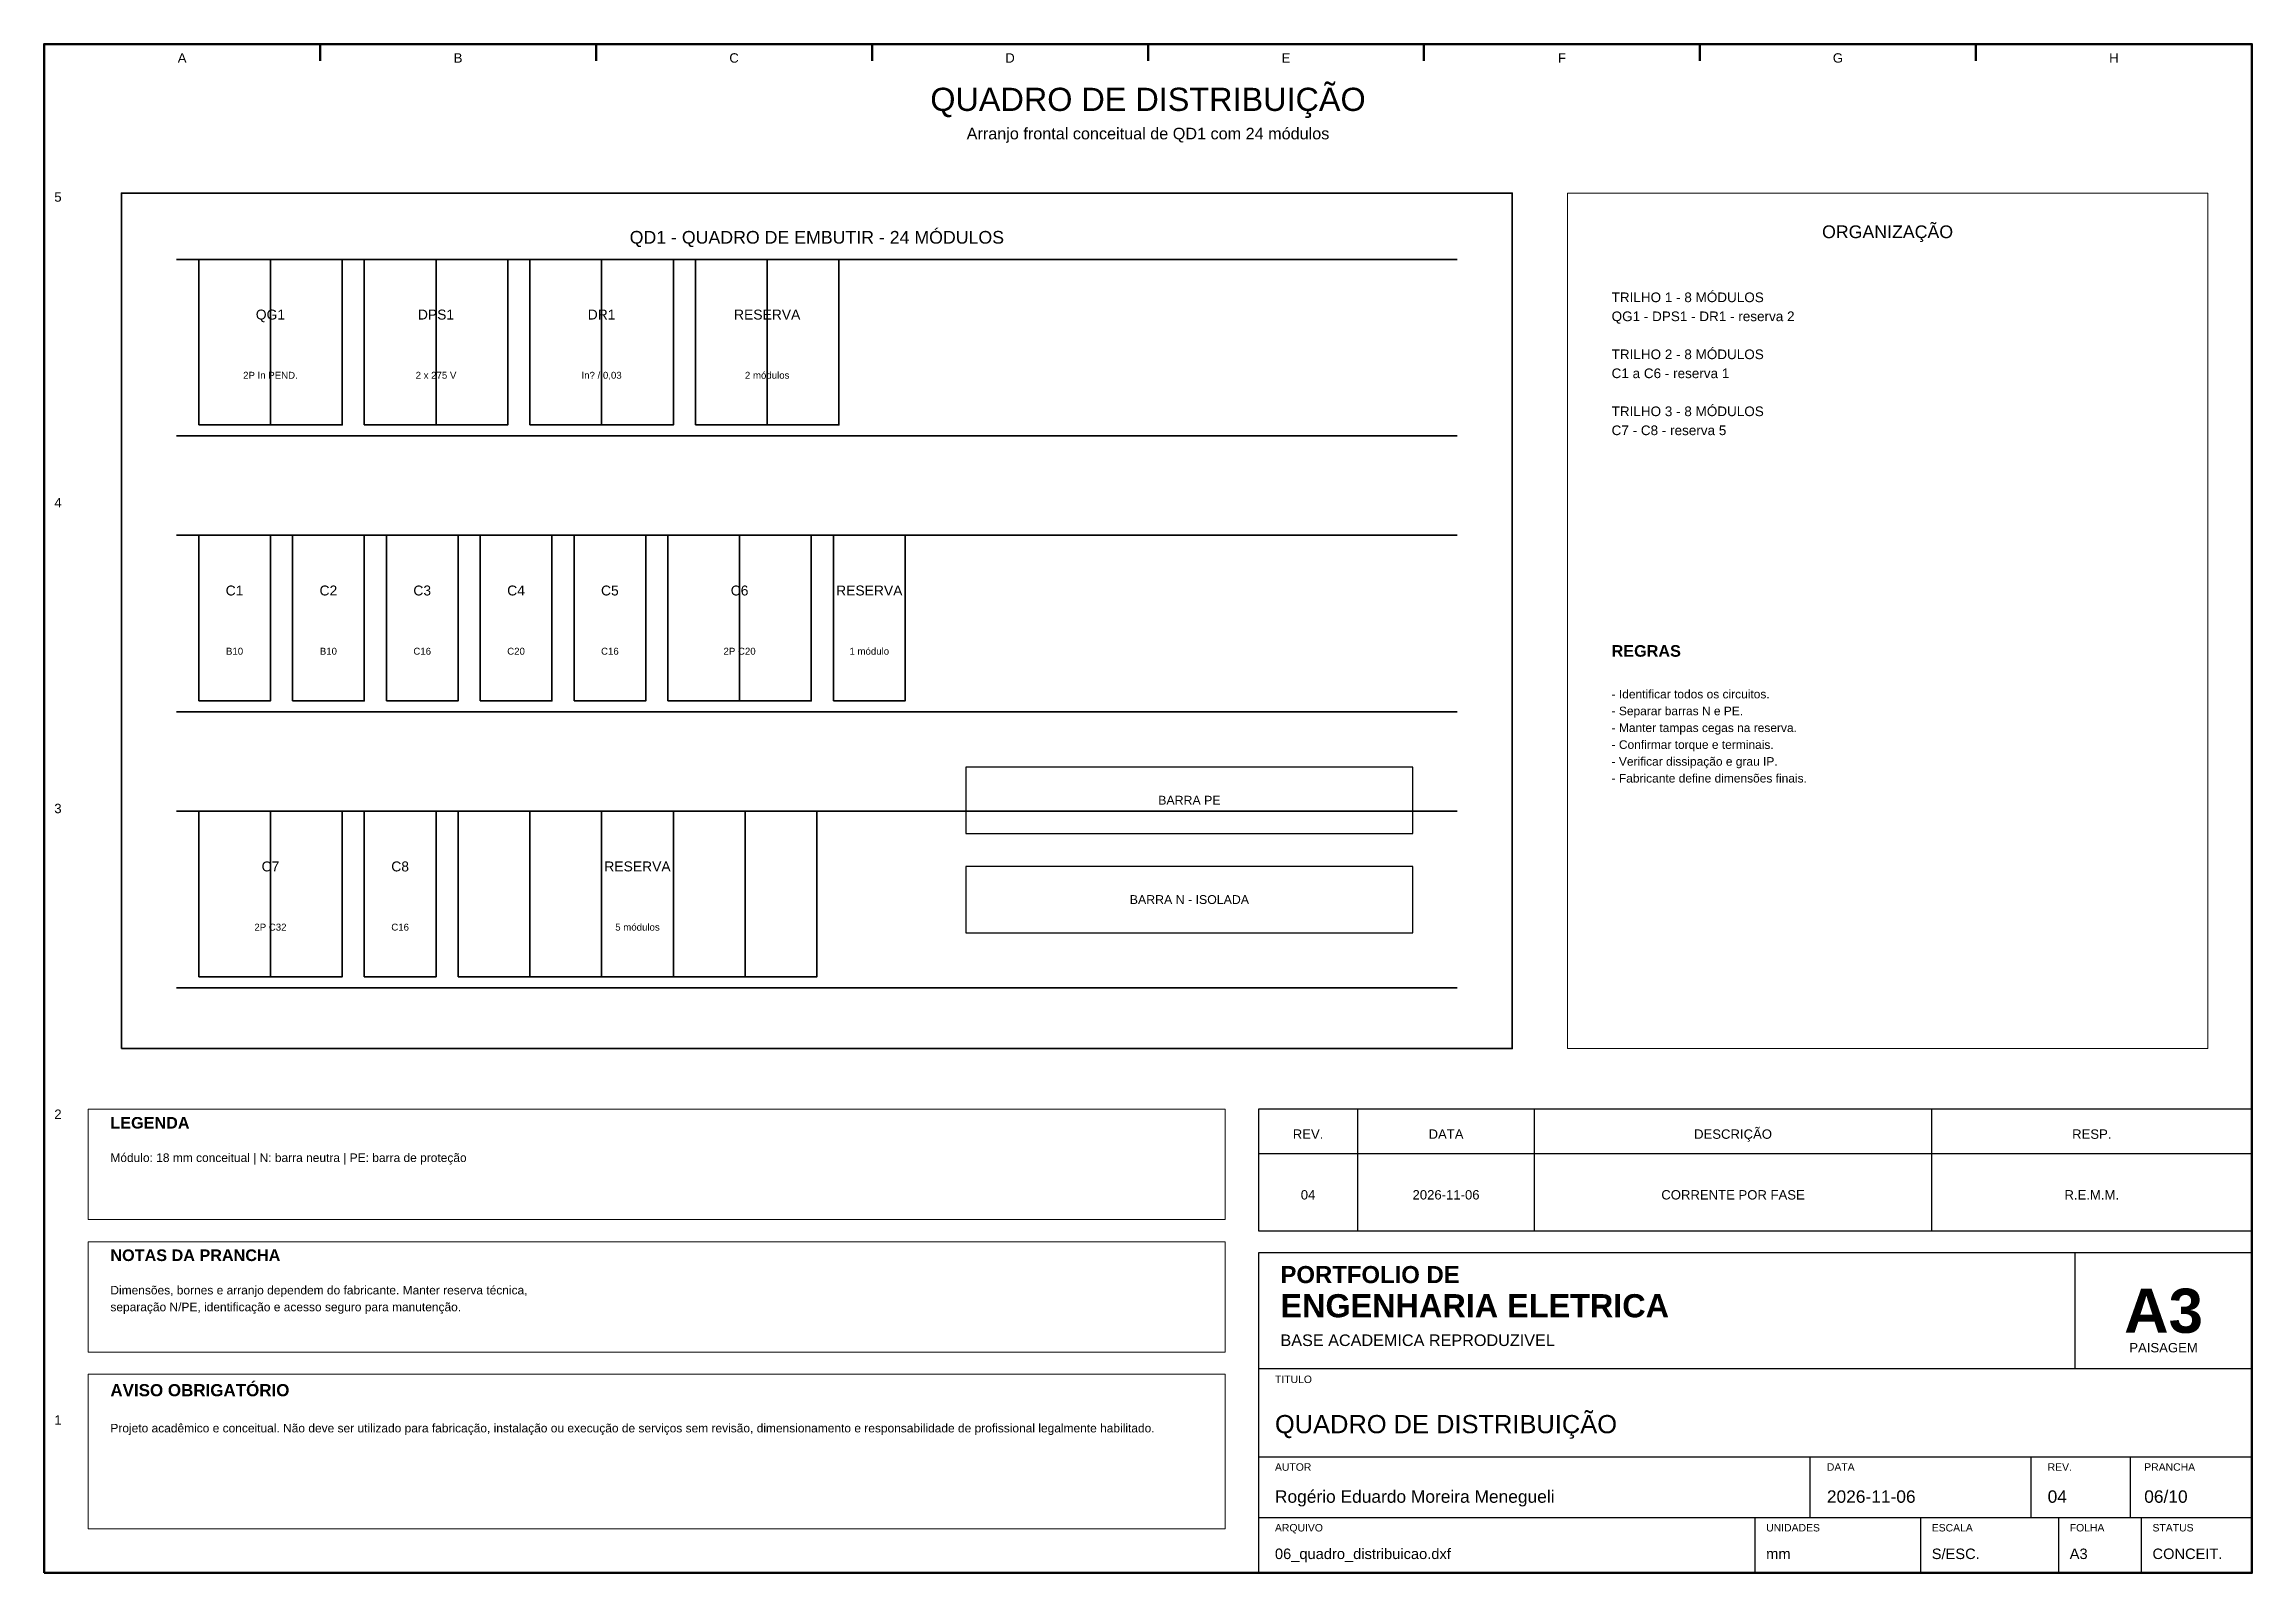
# Model space of a CAD drawing. Header units: millimetres. Extents: x 10 to 410, y 10 to 287.
import ezdxf
from ezdxf.enums import TextEntityAlignment as Align

# ---------------------------------------------------------------- set-up
doc = ezdxf.new("R2010")
doc.units = ezdxf.units.MM
for name, color, linetype, lineweight in [('00_MOLDURA', 7, 'CONTINUOUS', 50), ('01_CARIMBO', 7, 'CONTINUOUS', 25), ('02_TEXTO', 7, 'CONTINUOUS', 18), ('04_EQUIPAMENTOS', 32, 'CONTINUOUS', 35), ('09_BORNES', 145, 'CONTINUOUS', 25), ('10_ELETROCALHAS', 251, 'CONTINUOUS', 35), ('12_LEGENDA', 7, 'CONTINUOUS', 18), ('13_NOTAS', 7, 'CONTINUOUS', 18)]:
    doc.layers.add(name, color=color, linetype=linetype, lineweight=lineweight)
doc.styles.add('PORTFOLIO_TEXTO', font='arial.ttf')
doc.styles.add('PORTFOLIO_TITULO', font='arialbd.ttf', dxfattribs={"width": 0.92})

# ---------------------------------------------------------------- blocks, each defined once
blk = doc.blocks.new('CARIMBO_A3')
at = {"layer": '01_CARIMBO'}
for p, q in [((148, 37), (148, 58)), ((0, 37), (180, 37)), ((0, 21), (180, 21)), ((100, 10), (100, 21)), ((140, 10), (140, 21)), ((158, 10), (158, 21)), ((0, 10), (180, 10)), ((90, 0), (90, 10)), ((120, 0), (120, 10)), ((145, 0), (145, 10)), ((160, 0), (160, 10))]:
    blk.add_line(p, q, dxfattribs=at)
blk.add_lwpolyline([(0, 0), (180, 0), (180, 58), (0, 58)], close=True, dxfattribs=at)
at = {"layer": '01_CARIMBO', "style": 'PORTFOLIO_TEXTO'}
for s, p in [('TITULO', (3, 34.4)), ('AUTOR', (3, 18.5)), ('DATA', (103, 18.5)), ('REV.', (143, 18.5)), ('PRANCHA', (160.5, 18.5)), ('ARQUIVO', (3, 7.5)), ('UNIDADES', (92, 7.5)), ('ESCALA', (122, 7.5)), ('FOLHA', (147, 7.5)), ('STATUS', (162, 7.5))]:
    blk.add_text(s, height=1.35, dxfattribs=at).set_placement(p)
at = {"layer": '02_TEXTO'}
for s, height, style, p in [('PORTFOLIO DE', 3.1, 'PORTFOLIO_TITULO', (4, 52.5)), ('ENGENHARIA ELETRICA', 4.2, 'PORTFOLIO_TITULO', (4, 46.3)), ('BASE ACADEMICA REPRODUZIVEL', 2.1, 'PORTFOLIO_TEXTO', (4, 41.1))]:
    blk.add_text(s, height=height, dxfattribs=dict(at, style=style)).set_placement(p)
for s, height, style, p in [('A3', 8, 'PORTFOLIO_TITULO', (164, 47.5)), ('PAISAGEM', 1.7, 'PORTFOLIO_TEXTO', (164, 40.8))]:
    blk.add_text(s, height=height, dxfattribs=dict(at, style=style)).set_placement(p, align=Align.MIDDLE_CENTER)
at = {"layer": '02_TEXTO', "style": 'PORTFOLIO_TEXTO'}
for tag, p, height in [('TITULO', (3, 25.3), 3.3), ('AUTOR', (3, 12.7), 2.25), ('DATA', (103, 12.7), 2.25), ('REVISAO', (143, 12.7), 2.25), ('PRANCHA', (160.5, 12.7), 2.25), ('ARQUIVO', (3, 2.5), 1.9), ('UNIDADES', (92, 2.5), 1.9), ('ESCALA', (122, 2.5), 1.9), ('FOLHA', (147, 2.5), 1.9), ('STATUS', (162, 2.5), 1.9)]:
    blk.add_attdef(tag, p, '', height=height, dxfattribs=at)

msp = doc.modelspace()

# ---------------------------------------------------------------- linework, layer by layer
at = {"layer": '00_MOLDURA'}
for p, q in [((60, 287), (60, 284)), ((110, 287), (110, 284)), ((160, 287), (160, 284)), ((210, 287), (210, 284)), ((260, 287), (260, 284)), ((310, 287), (310, 284)), ((360, 287), (360, 284))]:
    msp.add_line(p, q, dxfattribs=at)
msp.add_lwpolyline([(10, 10), (410, 10), (410, 287), (10, 287)], close=True, dxfattribs=at)
at = {"layer": '01_CARIMBO'}
for p, q in [((248, 72), (248, 94)), ((280, 72), (280, 94)), ((352, 72), (352, 94)), ((230, 86), (410, 86))]:
    msp.add_line(p, q, dxfattribs=at)
msp.add_lwpolyline([(230, 72), (410, 72), (410, 94), (230, 94)], close=True, dxfattribs=at)
at = {"layer": '04_EQUIPAMENTOS'}
for p, q in [((51, 218), (51, 248)), ((81, 218), (81, 248)), ((111, 218), (111, 248)), ((141, 218), (141, 248)), ((136, 168), (136, 198)), ((51, 118), (51, 148)), ((98, 118), (98, 148)), ((111, 118), (111, 148)), ((124, 118), (124, 148)), ((137, 118), (137, 148))]:
    msp.add_line(p, q, dxfattribs=at)
for points in [[(24, 105), (276, 105), (276, 260), (24, 260)], [(38, 218), (64, 218), (64, 248), (38, 248)], [(68, 218), (94, 218), (94, 248), (68, 248)], [(98, 218), (124, 218), (124, 248), (98, 248)], [(128, 218), (154, 218), (154, 248), (128, 248)], [(38, 168), (51, 168), (51, 198), (38, 198)], [(55, 168), (68, 168), (68, 198), (55, 198)], [(72, 168), (85, 168), (85, 198), (72, 198)], [(89, 168), (102, 168), (102, 198), (89, 198)], [(106, 168), (119, 168), (119, 198), (106, 198)], [(123, 168), (149, 168), (149, 198), (123, 198)], [(153, 168), (166, 168), (166, 198), (153, 198)], [(38, 118), (64, 118), (64, 148), (38, 148)], [(68, 118), (81, 118), (81, 148), (68, 148)], [(85, 118), (150, 118), (150, 148), (85, 148)]]:
    msp.add_lwpolyline(points, close=True, dxfattribs=at)
at = {"layer": '09_BORNES'}
for points in [[(177, 144), (258, 144), (258, 156), (177, 156)], [(177, 126), (258, 126), (258, 138), (177, 138)]]:
    msp.add_lwpolyline(points, close=True, dxfattribs=at)
at = {"layer": '10_ELETROCALHAS'}
for p, q in [((34, 248), (266, 248)), ((34, 216), (266, 216)), ((34, 198), (266, 198)), ((34, 166), (266, 166)), ((34, 148), (266, 148)), ((34, 116), (266, 116))]:
    msp.add_line(p, q, dxfattribs=at)
at = {"layer": '12_LEGENDA'}
for points in [[(286, 105), (402, 105), (402, 260), (286, 260)], [(18, 74), (224, 74), (224, 94), (18, 94)]]:
    msp.add_lwpolyline(points, close=True, dxfattribs=at)
at = {"layer": '13_NOTAS'}
for points in [[(18, 50), (224, 50), (224, 70), (18, 70)], [(18, 18), (224, 18), (224, 46), (18, 46)]]:
    msp.add_lwpolyline(points, close=True, dxfattribs=at)

# ---------------------------------------------------------------- block references
at = {"layer": '01_CARIMBO'}
msp.add_blockref('CARIMBO_A3', (230, 10), dxfattribs=at).add_auto_attribs({'TITULO': 'QUADRO DE DISTRIBUIÇÃO', 'AUTOR': 'Rogério Eduardo Moreira Menegueli', 'DATA': '2026-11-06', 'REVISAO': '04', 'PRANCHA': '06/10', 'ARQUIVO': '06_quadro_distribuicao.dxf', 'UNIDADES': 'mm', 'ESCALA': 'S/ESC.', 'FOLHA': 'A3', 'STATUS': 'CONCEIT.'})

# ---------------------------------------------------------------- texts
at = {"layer": '00_MOLDURA', "style": 'PORTFOLIO_TEXTO'}
for s, p in [('A', (35, 284.5)), ('B', (85, 284.5)), ('C', (135, 284.5)), ('D', (185, 284.5)), ('E', (235, 284.5)), ('F', (285, 284.5)), ('G', (335, 284.5)), ('H', (385, 284.5)), ('5', (12.5, 259.3)), ('4', (12.5, 203.9)), ('3', (12.5, 148.5)), ('2', (12.5, 93.1)), ('1', (12.5, 37.7))]:
    msp.add_text(s, height=1.7, dxfattribs=at).set_placement(p, align=Align.MIDDLE_CENTER)
at = {"layer": '01_CARIMBO', "style": 'PORTFOLIO_TEXTO'}
for s, p in [('REV.', (239, 89.5)), ('DATA', (264, 89.5)), ('DESCRIÇÃO', (316, 89.5)), ('RESP.', (381, 89.5))]:
    msp.add_text(s, height=1.7, dxfattribs=at).set_placement(p, align=Align.MIDDLE_CENTER)
at = {"layer": '02_TEXTO', "style": 'PORTFOLIO_TEXTO'}
for s, height, p in [('QUADRO DE DISTRIBUIÇÃO', 4.2, (210, 277)), ('Arranjo frontal conceitual de QD1 com 24 módulos', 2.1, (210, 270.8)), ('2P In PEND.', 1.25, (51, 227)), ('2 x 275 V', 1.25, (81, 227)), ('In? / 0,03', 1.25, (111, 227)), ('2 módulos', 1.25, (141, 227)), ('B10', 1.25, (44.5, 177)), ('B10', 1.25, (61.5, 177)), ('C16', 1.25, (78.5, 177)), ('C20', 1.25, (95.5, 177)), ('C16', 1.25, (112.5, 177)), ('2P C20', 1.25, (136, 177)), ('1 módulo', 1.25, (159.5, 177)), ('2P C32', 1.25, (51, 127)), ('C16', 1.25, (74.5, 127)), ('5 módulos', 1.25, (117.5, 127)), ('04', 1.7, (239, 78.5)), ('2026-11-06', 1.7, (264, 78.5)), ('CORRENTE POR FASE', 1.7, (316, 78.5)), ('R.E.M.M.', 1.7, (381, 78.5))]:
    msp.add_text(s, height=height, dxfattribs=at).set_placement(p, align=Align.MIDDLE_CENTER)
at = {"layer": '04_EQUIPAMENTOS', "style": 'PORTFOLIO_TEXTO'}
for s, height, p in [('QD1 - QUADRO DE EMBUTIR - 24 MÓDULOS', 2.3, (150, 252)), ('QG1', 1.8, (51, 238)), ('DPS1', 1.8, (81, 238)), ('DR1', 1.8, (111, 238)), ('RESERVA', 1.8, (141, 238)), ('C1', 1.8, (44.5, 188)), ('C2', 1.8, (61.5, 188)), ('C3', 1.8, (78.5, 188)), ('C4', 1.8, (95.5, 188)), ('C5', 1.8, (112.5, 188)), ('C6', 1.8, (136, 188)), ('RESERVA', 1.8, (159.5, 188)), ('C7', 1.8, (51, 138)), ('C8', 1.8, (74.5, 138)), ('RESERVA', 1.8, (117.5, 138))]:
    msp.add_text(s, height=height, dxfattribs=at).set_placement(p, align=Align.MIDDLE_CENTER)
at = {"layer": '09_BORNES', "style": 'PORTFOLIO_TEXTO'}
for s, p in [('BARRA PE', (217.5, 150)), ('BARRA N - ISOLADA', (217.5, 132))]:
    msp.add_text(s, height=1.6, dxfattribs=at).set_placement(p, align=Align.MIDDLE_CENTER)
at = {"layer": '12_LEGENDA', "style": 'PORTFOLIO_TEXTO'}
msp.add_text('ORGANIZAÇÃO', height=2.3, dxfattribs=at).set_placement((344, 253), align=Align.MIDDLE_CENTER)
at = {"layer": '12_LEGENDA', "style": 'PORTFOLIO_TITULO'}
msp.add_text('LEGENDA', height=2.1, dxfattribs=at).set_placement((22, 90.5))
at = {"layer": '12_LEGENDA', "attachment_point": 1, "line_spacing_factor": 1.18, "style": 'PORTFOLIO_TEXTO'}
for s, insert, char_height, width in [('TRILHO 1 - 8 MÓDULOS\\PQG1 - DPS1 - DR1 - reserva 2\\P\\PTRILHO 2 - 8 MÓDULOS\\PC1 a C6 - reserva 1\\P\\PTRILHO 3 - 8 MÓDULOS\\PC7 - C8 - reserva 5', (294, 242), 1.75, 100), ('Módulo: 18 mm conceitual | N: barra neutra | PE: barra de proteção', (22, 86), 1.55, 198)]:
    msp.add_mtext(s, dxfattribs=dict(at, insert=insert, char_height=char_height, width=width))
at = {"layer": '13_NOTAS', "style": 'PORTFOLIO_TITULO'}
for s, height, p in [('REGRAS', 2.1, (294, 176)), ('NOTAS DA PRANCHA', 2.1, (22, 66.5)), ('AVISO OBRIGATÓRIO', 2.2, (22, 42))]:
    msp.add_text(s, height=height, dxfattribs=at).set_placement(p)
at = {"layer": '13_NOTAS', "char_height": 1.55, "attachment_point": 1, "line_spacing_factor": 1.18, "style": 'PORTFOLIO_TEXTO'}
for s, insert, width in [('- Identificar todos os circuitos.\\P- Separar barras N e PE.\\P- Manter tampas cegas na reserva.\\P- Confirmar torque e terminais.\\P- Verificar dissipação e grau IP.\\P- Fabricante define dimensões finais.', (294, 170), 100), ('Dimensões, bornes e arranjo dependem do fabricante. Manter reserva técnica,\\Pseparação N/PE, identificação e acesso seguro para manutenção.', (22, 62), 198), ('Projeto acadêmico e conceitual. Não deve ser utilizado para fabricação, instalação ou execução de serviços sem revisão, dimensionamento e responsabilidade de profissional legalmente habilitado.', (22, 37), 198)]:
    msp.add_mtext(s, dxfattribs=dict(at, insert=insert, width=width))

doc.saveas('drawing.dxf')
